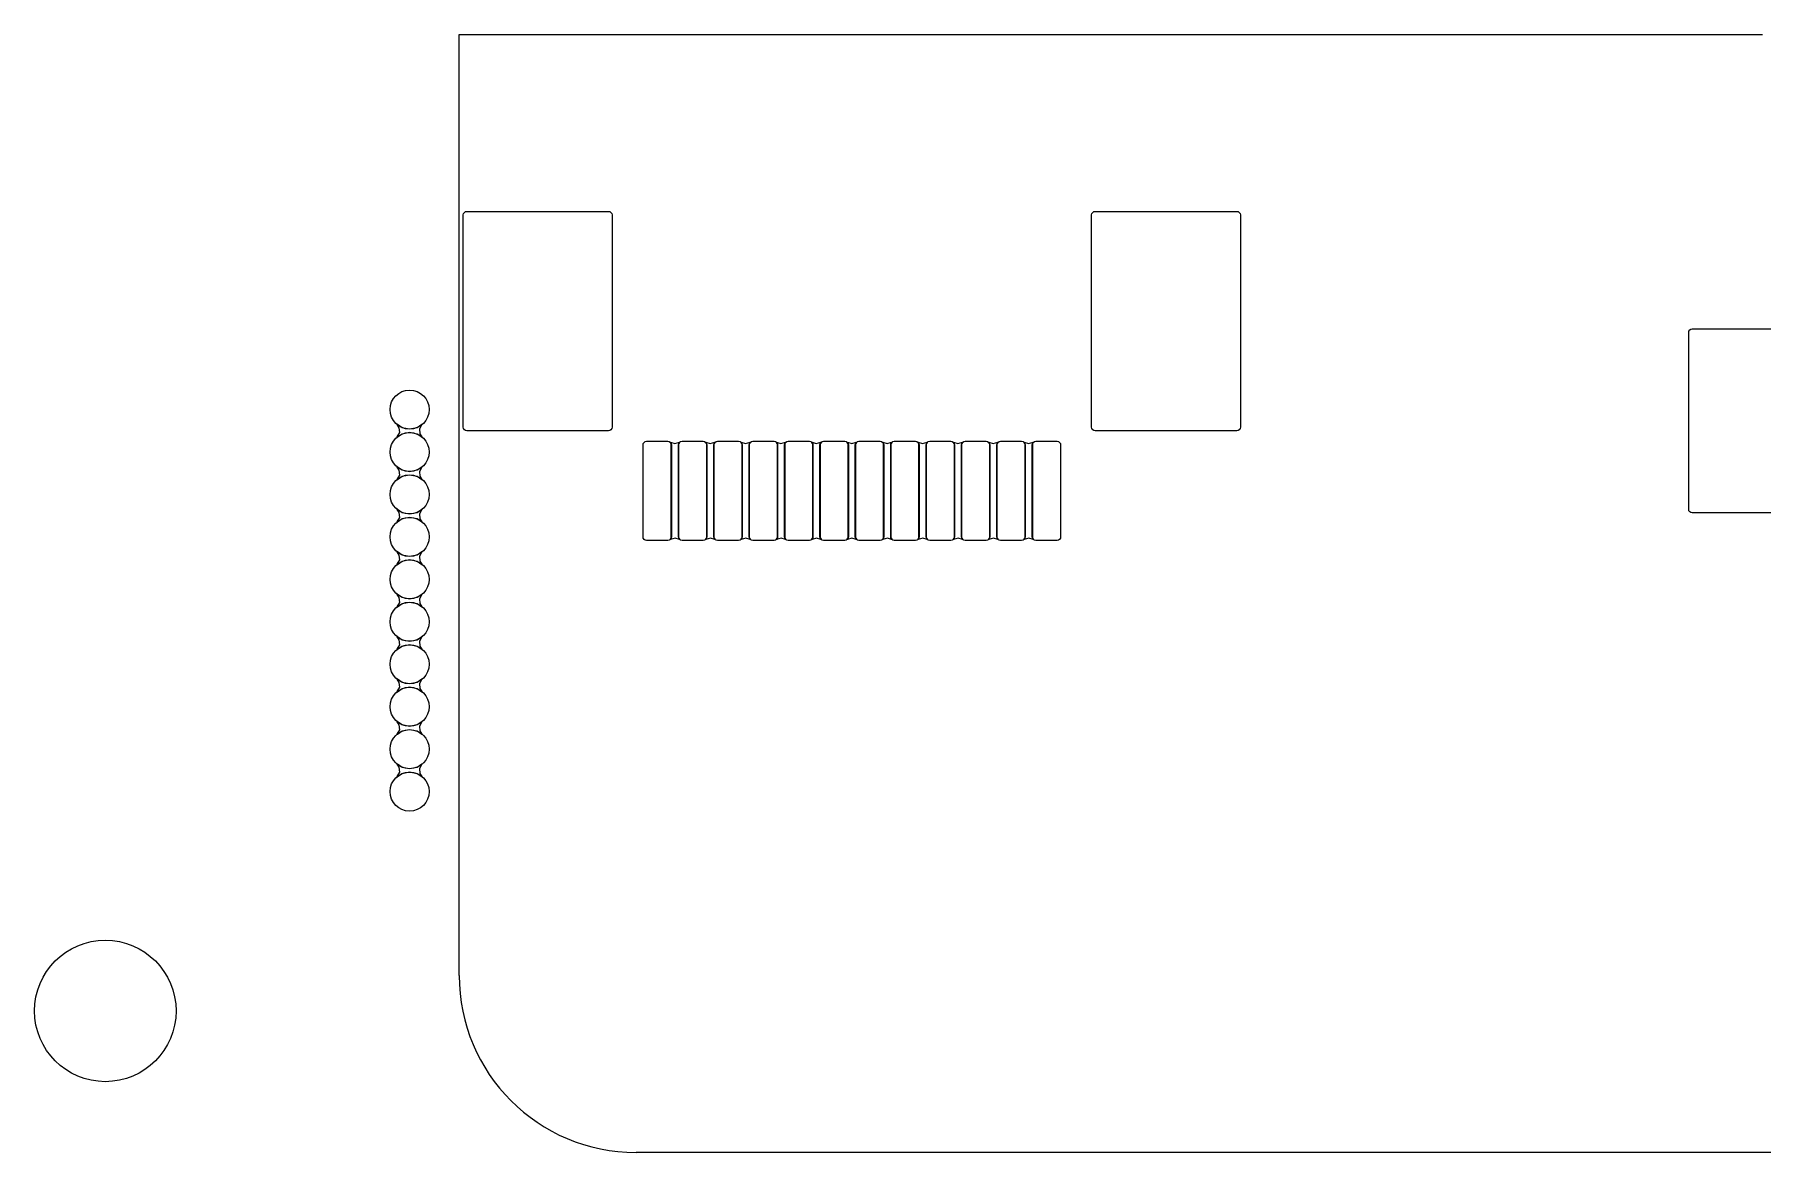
# Model space of a CAD drawing. Extents: x -27 to 356, y -111 to 35.
# Drawn here: x -27.02 to -2.61, y -108.98 to -93.19 of the extents above; entities that cross this region are included whole.
import ezdxf

# ---------------------------------------------------------------- set-up
doc = ezdxf.new("R2010")
doc.units = 0
doc.layers.add('BLACK', color=7, linetype='CONTINUOUS')

msp = doc.modelspace()

# ---------------------------------------------------------------- linework, layer by layer
at = {"layer": 'BLACK', "linetype": 'CONTINUOUS'}
for p, q in [((-21.025, -106.485), (-21.025, -93.1853)), ((-21.025, -93.1853), (-2.60623, -93.1853)), ((-21.025, -106.485), (-21.025, -93.1853)), ((-21.025, -93.1853), (-2.60623, -93.1853)), ((-20.966, -95.7353), (-20.9621, -95.7158)), ((-20.9621, -95.7158), (-20.9511, -95.6992)), ((-20.9511, -95.6992), (-20.9345, -95.6882)), ((-20.9345, -95.6882), (-20.915, -95.6843)), ((-20.915, -95.6843), (-18.915, -95.6843)), ((-18.915, -95.6843), (-18.8955, -95.6882)), ((-18.8955, -95.6882), (-18.8789, -95.6992)), ((-18.8789, -95.6992), (-18.8679, -95.7158)), ((-18.8679, -95.7158), (-18.864, -95.7353)), ((-12.086, -95.7353), (-12.0821, -95.7158)), ((-12.0821, -95.7158), (-12.0711, -95.6992)), ((-12.0711, -95.6992), (-12.0545, -95.6882)), ((-12.0545, -95.6882), (-12.035, -95.6843)), ((-12.035, -95.6843), (-10.035, -95.6843)), ((-10.035, -95.6843), (-10.0155, -95.6882)), ((-10.0155, -95.6882), (-9.99894, -95.6992)), ((-9.99894, -95.6992), (-9.98788, -95.7158)), ((-9.98788, -95.7158), (-9.984, -95.7353)), ((-20.966, -98.7353), (-20.966, -95.7353)), ((-18.864, -95.7353), (-18.864, -98.7353)), ((-12.086, -98.7353), (-12.086, -95.7353)), ((-9.984, -95.7353), (-9.984, -98.7353)), ((-3.6485, -97.3953), (-3.64462, -97.3758)), ((-3.6485, -99.8953), (-3.6485, -97.3953)), ((-3.64462, -97.3758), (-3.63356, -97.3592)), ((-3.63356, -97.3592), (-3.61702, -97.3482)), ((-3.61702, -97.3482), (-3.5975, -97.3443)), ((-3.5975, -97.3443), (-1.0475, -97.3443)), ((-21.9011, -98.694), (-21.8996, -98.6926)), ((-21.9005, -98.6959), (-21.9011, -98.694)), ((-21.9011, -98.8762), (-21.9005, -98.8747)), ((-21.9, -98.8779), (-21.9011, -98.8762)), ((-21.8983, -98.6982), (-21.9005, -98.6959)), ((-21.9005, -98.8747), (-21.8983, -98.8725)), ((-21.898, -98.8777), (-21.9, -98.8779)), ((-21.8996, -98.6926), (-21.898, -98.6929)), ((-21.87, -98.7423), (-21.8983, -98.6982)), ((-21.8983, -98.8725), (-21.865, -98.8114)), ((-21.898, -98.6929), (-21.8298, -98.7384)), ((-21.8298, -98.8322), (-21.898, -98.8777)), ((-21.865, -98.8114), (-21.87, -98.7423)), ((-21.8298, -98.7384), (-21.725, -98.7593)), ((-21.725, -98.8113), (-21.8298, -98.8322)), ((-21.725, -98.7593), (-21.6202, -98.7384)), ((-21.6202, -98.8322), (-21.725, -98.8113)), ((-21.6202, -98.7384), (-21.552, -98.6929)), ((-21.552, -98.8777), (-21.6202, -98.8322)), ((-21.5517, -98.6981), (-21.585, -98.7592)), ((-21.585, -98.7592), (-21.58, -98.8283)), ((-21.58, -98.8283), (-21.5517, -98.8724)), ((-21.552, -98.6929), (-21.55, -98.6927)), ((-21.5504, -98.878), (-21.552, -98.8777)), ((-21.5495, -98.6959), (-21.5517, -98.6981)), ((-21.5517, -98.8724), (-21.5495, -98.8747)), ((-21.5489, -98.8766), (-21.5504, -98.878)), ((-21.55, -98.6927), (-21.5489, -98.6944)), ((-21.5489, -98.6944), (-21.5495, -98.6959)), ((-21.5495, -98.8747), (-21.5489, -98.8766)), ((-20.9621, -98.7548), (-20.966, -98.7353)), ((-20.9511, -98.7714), (-20.9621, -98.7548)), ((-20.9345, -98.7824), (-20.9511, -98.7714)), ((-20.915, -98.7863), (-20.9345, -98.7824)), ((-18.915, -98.7863), (-20.915, -98.7863)), ((-18.8955, -98.7824), (-18.915, -98.7863)), ((-18.8789, -98.7714), (-18.8955, -98.7824)), ((-18.8679, -98.7548), (-18.8789, -98.7714)), ((-18.864, -98.7353), (-18.8679, -98.7548)), ((-12.0821, -98.7548), (-12.086, -98.7353)), ((-12.0711, -98.7714), (-12.0821, -98.7548)), ((-12.0545, -98.7824), (-12.0711, -98.7714)), ((-12.035, -98.7863), (-12.0545, -98.7824)), ((-10.035, -98.7863), (-12.035, -98.7863)), ((-10.0155, -98.7824), (-10.035, -98.7863)), ((-9.99894, -98.7714), (-10.0155, -98.7824)), ((-9.98788, -98.7548), (-9.99894, -98.7714)), ((-9.984, -98.7353), (-9.98788, -98.7548)), ((-18.426, -98.9853), (-18.4221, -98.9658)), ((-18.426, -100.285), (-18.426, -98.9853)), ((-18.4221, -98.9658), (-18.4111, -98.9492)), ((-18.4111, -98.9492), (-18.3945, -98.9382)), ((-18.3945, -98.9382), (-18.375, -98.9343)), ((-18.375, -98.9343), (-18.075, -98.9343)), ((-18.075, -98.9343), (-18.0555, -98.9382)), ((-18.0555, -98.9382), (-18.0389, -98.9492)), ((-18.0399, -98.9495), (-18.0383, -98.9484)), ((-18.0398, -98.9515), (-18.0399, -98.9495)), ((-18.0298, -98.9666), (-18.0398, -98.9515)), ((-18.0389, -98.9492), (-18.0279, -98.9658)), ((-18.0383, -98.9484), (-18.0376, -98.9485)), ((-18.0376, -98.9485), (-17.9772, -98.9674)), ((-18.026, -98.9855), (-18.0298, -98.9666)), ((-18.0279, -98.9658), (-18.024, -98.9853)), ((-18.026, -100.285), (-18.026, -98.9855)), ((-18.024, -98.9853), (-18.024, -100.285)), ((-17.9772, -98.9674), (-17.9123, -98.9483)), ((-17.926, -98.9853), (-17.9221, -98.9658)), ((-17.926, -100.285), (-17.926, -98.9853)), ((-17.9202, -98.9666), (-17.924, -98.9855)), ((-17.924, -98.9855), (-17.924, -100.285)), ((-17.9221, -98.9658), (-17.9111, -98.9492)), ((-17.9101, -98.9514), (-17.9202, -98.9666)), ((-17.9123, -98.9483), (-17.9104, -98.9488)), ((-17.9111, -98.9492), (-17.8945, -98.9382)), ((-17.9104, -98.9488), (-17.9098, -98.9507)), ((-17.9098, -98.9507), (-17.9101, -98.9514)), ((-17.8945, -98.9382), (-17.875, -98.9343)), ((-17.875, -98.9343), (-17.575, -98.9343)), ((-17.575, -98.9343), (-17.5555, -98.9382)), ((-17.5555, -98.9382), (-17.5389, -98.9492)), ((-17.5399, -98.9495), (-17.5383, -98.9484)), ((-17.5398, -98.9515), (-17.5399, -98.9495)), ((-17.5298, -98.9666), (-17.5398, -98.9515)), ((-17.5389, -98.9492), (-17.5279, -98.9658)), ((-17.5383, -98.9484), (-17.5376, -98.9485)), ((-17.5376, -98.9485), (-17.4772, -98.9674)), ((-17.526, -98.9855), (-17.5298, -98.9666)), ((-17.5279, -98.9658), (-17.524, -98.9853)), ((-17.526, -100.285), (-17.526, -98.9855)), ((-17.524, -98.9853), (-17.524, -100.285)), ((-17.4772, -98.9674), (-17.4123, -98.9483)), ((-17.426, -98.9853), (-17.4221, -98.9658)), ((-17.426, -100.285), (-17.426, -98.9853)), ((-17.4202, -98.9666), (-17.424, -98.9855)), ((-17.424, -98.9855), (-17.424, -100.285)), ((-17.4221, -98.9658), (-17.4111, -98.9492)), ((-17.4101, -98.9514), (-17.4202, -98.9666)), ((-17.4123, -98.9483), (-17.4104, -98.9488)), ((-17.4111, -98.9492), (-17.3945, -98.9382)), ((-17.4104, -98.9488), (-17.4098, -98.9507)), ((-17.4098, -98.9507), (-17.4101, -98.9514)), ((-17.3945, -98.9382), (-17.375, -98.9343)), ((-17.375, -98.9343), (-17.075, -98.9343)), ((-17.075, -98.9343), (-17.0555, -98.9382)), ((-17.0555, -98.9382), (-17.0389, -98.9492)), ((-17.0399, -98.9495), (-17.0383, -98.9484)), ((-17.0398, -98.9515), (-17.0399, -98.9495)), ((-17.0298, -98.9666), (-17.0398, -98.9515)), ((-17.0389, -98.9492), (-17.0279, -98.9658)), ((-17.0383, -98.9484), (-17.0376, -98.9485)), ((-17.0376, -98.9485), (-16.9772, -98.9674)), ((-17.026, -98.9855), (-17.0298, -98.9666)), ((-17.0279, -98.9658), (-17.024, -98.9853)), ((-17.026, -100.285), (-17.026, -98.9855)), ((-17.024, -98.9853), (-17.024, -100.285)), ((-16.9772, -98.9674), (-16.9123, -98.9483)), ((-16.926, -98.9853), (-16.9221, -98.9658)), ((-16.926, -100.285), (-16.926, -98.9853)), ((-16.9202, -98.9666), (-16.924, -98.9855)), ((-16.924, -98.9855), (-16.924, -100.285)), ((-16.9221, -98.9658), (-16.9111, -98.9492)), ((-16.9101, -98.9514), (-16.9202, -98.9666)), ((-16.9123, -98.9483), (-16.9104, -98.9488)), ((-16.9111, -98.9492), (-16.8945, -98.9382)), ((-16.9104, -98.9488), (-16.9098, -98.9507)), ((-16.9098, -98.9507), (-16.9101, -98.9514)), ((-16.8945, -98.9382), (-16.875, -98.9343)), ((-16.875, -98.9343), (-16.575, -98.9343)), ((-16.575, -98.9343), (-16.5555, -98.9382)), ((-16.5555, -98.9382), (-16.5389, -98.9492)), ((-16.5399, -98.9495), (-16.5383, -98.9484)), ((-16.5398, -98.9515), (-16.5399, -98.9495)), ((-16.5298, -98.9666), (-16.5398, -98.9515)), ((-16.5389, -98.9492), (-16.5279, -98.9658)), ((-16.5383, -98.9484), (-16.5376, -98.9485)), ((-16.5376, -98.9485), (-16.4772, -98.9674)), ((-16.526, -98.9855), (-16.5298, -98.9666)), ((-16.5279, -98.9658), (-16.524, -98.9853)), ((-16.526, -100.285), (-16.526, -98.9855)), ((-16.524, -98.9853), (-16.524, -100.285)), ((-16.4772, -98.9674), (-16.4123, -98.9483)), ((-16.426, -98.9853), (-16.4221, -98.9658)), ((-16.426, -100.285), (-16.426, -98.9853)), ((-16.4202, -98.9666), (-16.424, -98.9855)), ((-16.424, -98.9855), (-16.424, -100.285)), ((-16.4221, -98.9658), (-16.4111, -98.9492)), ((-16.4101, -98.9514), (-16.4202, -98.9666)), ((-16.4123, -98.9483), (-16.4104, -98.9488)), ((-16.4111, -98.9492), (-16.3945, -98.9382)), ((-16.4104, -98.9488), (-16.4098, -98.9507)), ((-16.4098, -98.9507), (-16.4101, -98.9514)), ((-16.3945, -98.9382), (-16.375, -98.9343)), ((-16.375, -98.9343), (-16.075, -98.9343)), ((-16.075, -98.9343), (-16.0555, -98.9382)), ((-16.0555, -98.9382), (-16.0389, -98.9492)), ((-16.0399, -98.9495), (-16.0383, -98.9484)), ((-16.0398, -98.9515), (-16.0399, -98.9495)), ((-16.0298, -98.9666), (-16.0398, -98.9515)), ((-16.0389, -98.9492), (-16.0279, -98.9658)), ((-16.0383, -98.9484), (-16.0376, -98.9485)), ((-16.0376, -98.9485), (-15.9772, -98.9674)), ((-16.026, -98.9855), (-16.0298, -98.9666)), ((-16.0279, -98.9658), (-16.024, -98.9853)), ((-16.026, -100.285), (-16.026, -98.9855)), ((-16.024, -98.9853), (-16.024, -100.285)), ((-15.9772, -98.9674), (-15.9123, -98.9483)), ((-15.926, -98.9853), (-15.9221, -98.9658)), ((-15.926, -100.285), (-15.926, -98.9853)), ((-15.9202, -98.9666), (-15.924, -98.9855)), ((-15.924, -98.9855), (-15.924, -100.285)), ((-15.9221, -98.9658), (-15.9111, -98.9492)), ((-15.9101, -98.9514), (-15.9202, -98.9666)), ((-15.9123, -98.9483), (-15.9104, -98.9488)), ((-15.9111, -98.9492), (-15.8945, -98.9382)), ((-15.9104, -98.9488), (-15.9098, -98.9507)), ((-15.9098, -98.9507), (-15.9101, -98.9514)), ((-15.8945, -98.9382), (-15.875, -98.9343)), ((-15.875, -98.9343), (-15.575, -98.9343)), ((-15.575, -98.9343), (-15.5555, -98.9382)), ((-15.5555, -98.9382), (-15.5389, -98.9492)), ((-15.5399, -98.9495), (-15.5383, -98.9484)), ((-15.5398, -98.9515), (-15.5399, -98.9495)), ((-15.5298, -98.9666), (-15.5398, -98.9515)), ((-15.5389, -98.9492), (-15.5279, -98.9658)), ((-15.5383, -98.9484), (-15.5376, -98.9485)), ((-15.5376, -98.9485), (-15.4772, -98.9674)), ((-15.526, -98.9855), (-15.5298, -98.9666)), ((-15.5279, -98.9658), (-15.524, -98.9853)), ((-15.526, -100.285), (-15.526, -98.9855)), ((-15.524, -98.9853), (-15.524, -100.285)), ((-15.4772, -98.9674), (-15.4123, -98.9483)), ((-15.426, -98.9853), (-15.4221, -98.9658)), ((-15.426, -100.285), (-15.426, -98.9853)), ((-15.4202, -98.9666), (-15.424, -98.9855)), ((-15.424, -98.9855), (-15.424, -100.285)), ((-15.4221, -98.9658), (-15.4111, -98.9492)), ((-15.4101, -98.9514), (-15.4202, -98.9666)), ((-15.4123, -98.9483), (-15.4104, -98.9488)), ((-15.4111, -98.9492), (-15.3945, -98.9382)), ((-15.4104, -98.9488), (-15.4098, -98.9507)), ((-15.4098, -98.9507), (-15.4101, -98.9514)), ((-15.3945, -98.9382), (-15.375, -98.9343)), ((-15.375, -98.9343), (-15.075, -98.9343)), ((-15.075, -98.9343), (-15.0555, -98.9382)), ((-15.0555, -98.9382), (-15.0389, -98.9492)), ((-15.0399, -98.9495), (-15.0383, -98.9484)), ((-15.0398, -98.9515), (-15.0399, -98.9495)), ((-15.0298, -98.9666), (-15.0398, -98.9515)), ((-15.0389, -98.9492), (-15.0279, -98.9658)), ((-15.0383, -98.9484), (-15.0376, -98.9485)), ((-15.0376, -98.9485), (-14.9772, -98.9674)), ((-15.026, -98.9855), (-15.0298, -98.9666)), ((-15.0279, -98.9658), (-15.024, -98.9853)), ((-15.026, -100.285), (-15.026, -98.9855)), ((-15.024, -98.9853), (-15.024, -100.285)), ((-14.9772, -98.9674), (-14.9123, -98.9483)), ((-14.926, -98.9853), (-14.9221, -98.9658)), ((-14.926, -100.285), (-14.926, -98.9853)), ((-14.9202, -98.9666), (-14.924, -98.9855)), ((-14.924, -98.9855), (-14.924, -100.285)), ((-14.9221, -98.9658), (-14.9111, -98.9492)), ((-14.9101, -98.9514), (-14.9202, -98.9666)), ((-14.9123, -98.9483), (-14.9104, -98.9488)), ((-14.9111, -98.9492), (-14.8945, -98.9382)), ((-14.9104, -98.9488), (-14.9098, -98.9507)), ((-14.9098, -98.9507), (-14.9101, -98.9514)), ((-14.8945, -98.9382), (-14.875, -98.9343)), ((-14.875, -98.9343), (-14.575, -98.9343)), ((-14.575, -98.9343), (-14.5555, -98.9382)), ((-14.5555, -98.9382), (-14.5389, -98.9492)), ((-14.5399, -98.9495), (-14.5383, -98.9484)), ((-14.5398, -98.9515), (-14.5399, -98.9495)), ((-14.5298, -98.9666), (-14.5398, -98.9515)), ((-14.5389, -98.9492), (-14.5279, -98.9658)), ((-14.5383, -98.9484), (-14.5376, -98.9485)), ((-14.5376, -98.9485), (-14.4772, -98.9674)), ((-14.526, -98.9855), (-14.5298, -98.9666)), ((-14.5279, -98.9658), (-14.524, -98.9853)), ((-14.526, -100.285), (-14.526, -98.9855)), ((-14.524, -98.9853), (-14.524, -100.285)), ((-14.4772, -98.9674), (-14.4123, -98.9483)), ((-14.426, -98.9853), (-14.4221, -98.9658)), ((-14.426, -100.285), (-14.426, -98.9853)), ((-14.4202, -98.9666), (-14.424, -98.9855)), ((-14.424, -98.9855), (-14.424, -100.285)), ((-14.4221, -98.9658), (-14.4111, -98.9492)), ((-14.4101, -98.9514), (-14.4202, -98.9666)), ((-14.4123, -98.9483), (-14.4104, -98.9488)), ((-14.4111, -98.9492), (-14.3945, -98.9382)), ((-14.4104, -98.9488), (-14.4098, -98.9507)), ((-14.4098, -98.9507), (-14.4101, -98.9514)), ((-14.3945, -98.9382), (-14.375, -98.9343)), ((-14.375, -98.9343), (-14.075, -98.9343)), ((-14.075, -98.9343), (-14.0555, -98.9382)), ((-14.0555, -98.9382), (-14.0389, -98.9492)), ((-14.0399, -98.9495), (-14.0383, -98.9484)), ((-14.0398, -98.9515), (-14.0399, -98.9495)), ((-14.0298, -98.9666), (-14.0398, -98.9515)), ((-14.0389, -98.9492), (-14.0279, -98.9658)), ((-14.0383, -98.9484), (-14.0376, -98.9485)), ((-14.0376, -98.9485), (-13.9772, -98.9674)), ((-14.026, -98.9855), (-14.0298, -98.9666)), ((-14.0279, -98.9658), (-14.024, -98.9853)), ((-14.026, -100.285), (-14.026, -98.9855)), ((-14.024, -98.9853), (-14.024, -100.285)), ((-13.9772, -98.9674), (-13.9123, -98.9483)), ((-13.926, -98.9853), (-13.9221, -98.9658)), ((-13.926, -100.285), (-13.926, -98.9853)), ((-13.9202, -98.9666), (-13.924, -98.9855)), ((-13.924, -98.9855), (-13.924, -100.285)), ((-13.9221, -98.9658), (-13.9111, -98.9492)), ((-13.9101, -98.9514), (-13.9202, -98.9666)), ((-13.9123, -98.9483), (-13.9104, -98.9488)), ((-13.9111, -98.9492), (-13.8945, -98.9382)), ((-13.9104, -98.9488), (-13.9098, -98.9507)), ((-13.9098, -98.9507), (-13.9101, -98.9514)), ((-13.8945, -98.9382), (-13.875, -98.9343)), ((-13.875, -98.9343), (-13.575, -98.9343)), ((-13.575, -98.9343), (-13.5555, -98.9382)), ((-13.5555, -98.9382), (-13.5389, -98.9492)), ((-13.5399, -98.9495), (-13.5383, -98.9484)), ((-13.5398, -98.9515), (-13.5399, -98.9495)), ((-13.5298, -98.9666), (-13.5398, -98.9515)), ((-13.5389, -98.9492), (-13.5279, -98.9658)), ((-13.5383, -98.9484), (-13.5376, -98.9485)), ((-13.5376, -98.9485), (-13.4772, -98.9674)), ((-13.526, -98.9855), (-13.5298, -98.9666)), ((-13.5279, -98.9658), (-13.524, -98.9853)), ((-13.526, -100.285), (-13.526, -98.9855)), ((-13.524, -98.9853), (-13.524, -100.285)), ((-13.4772, -98.9674), (-13.4123, -98.9483)), ((-13.426, -98.9853), (-13.4221, -98.9658)), ((-13.426, -100.285), (-13.426, -98.9853)), ((-13.4202, -98.9666), (-13.424, -98.9855)), ((-13.424, -98.9855), (-13.424, -100.285)), ((-13.4221, -98.9658), (-13.4111, -98.9492)), ((-13.4101, -98.9514), (-13.4202, -98.9666)), ((-13.4123, -98.9483), (-13.4104, -98.9488)), ((-13.4111, -98.9492), (-13.3945, -98.9382)), ((-13.4104, -98.9488), (-13.4098, -98.9507)), ((-13.4098, -98.9507), (-13.4101, -98.9514)), ((-13.3945, -98.9382), (-13.375, -98.9343)), ((-13.375, -98.9343), (-13.075, -98.9343)), ((-13.075, -98.9343), (-13.0555, -98.9382)), ((-13.0555, -98.9382), (-13.0389, -98.9492)), ((-13.0399, -98.9495), (-13.0383, -98.9484)), ((-13.0398, -98.9515), (-13.0399, -98.9495)), ((-13.0298, -98.9666), (-13.0398, -98.9515)), ((-13.0389, -98.9492), (-13.0279, -98.9658)), ((-13.0383, -98.9484), (-13.0376, -98.9485)), ((-13.0376, -98.9485), (-12.9772, -98.9674)), ((-13.026, -98.9855), (-13.0298, -98.9666)), ((-13.0279, -98.9658), (-13.024, -98.9853)), ((-13.026, -100.285), (-13.026, -98.9855)), ((-13.024, -98.9853), (-13.024, -100.285)), ((-12.9772, -98.9674), (-12.9123, -98.9483)), ((-12.926, -98.9853), (-12.9221, -98.9658)), ((-12.926, -100.285), (-12.926, -98.9853)), ((-12.9202, -98.9666), (-12.924, -98.9855)), ((-12.924, -98.9855), (-12.924, -100.285)), ((-12.9221, -98.9658), (-12.9111, -98.9492)), ((-12.9101, -98.9514), (-12.9202, -98.9666)), ((-12.9123, -98.9483), (-12.9104, -98.9488)), ((-12.9111, -98.9492), (-12.8945, -98.9382)), ((-12.9104, -98.9488), (-12.9098, -98.9507)), ((-12.9098, -98.9507), (-12.9101, -98.9514)), ((-12.8945, -98.9382), (-12.875, -98.9343)), ((-12.875, -98.9343), (-12.575, -98.9343)), ((-12.575, -98.9343), (-12.5555, -98.9382)), ((-12.5555, -98.9382), (-12.5389, -98.9492)), ((-12.5389, -98.9492), (-12.5279, -98.9658)), ((-12.5279, -98.9658), (-12.524, -98.9853)), ((-12.524, -98.9853), (-12.524, -100.285)), ((-21.9011, -99.294), (-21.8996, -99.2926)), ((-21.9005, -99.2959), (-21.9011, -99.294)), ((-21.8983, -99.2982), (-21.9005, -99.2959)), ((-21.8996, -99.2926), (-21.898, -99.2929)), ((-21.87, -99.3423), (-21.8983, -99.2982)), ((-21.898, -99.2929), (-21.8298, -99.3384)), ((-21.865, -99.4114), (-21.87, -99.3423)), ((-21.8298, -99.3384), (-21.725, -99.3593)), ((-21.725, -99.3593), (-21.6202, -99.3384)), ((-21.6202, -99.3384), (-21.552, -99.2929)), ((-21.5517, -99.2981), (-21.585, -99.3592)), ((-21.585, -99.3592), (-21.58, -99.4283)), ((-21.552, -99.2929), (-21.55, -99.2927)), ((-21.5495, -99.2959), (-21.5517, -99.2981)), ((-21.55, -99.2927), (-21.5489, -99.2944)), ((-21.5489, -99.2944), (-21.5495, -99.2959)), ((-21.9011, -99.4762), (-21.9005, -99.4747)), ((-21.9, -99.4779), (-21.9011, -99.4762)), ((-21.9005, -99.4747), (-21.8983, -99.4725)), ((-21.898, -99.4777), (-21.9, -99.4779)), ((-21.8983, -99.4725), (-21.865, -99.4114)), ((-21.8298, -99.4322), (-21.898, -99.4777)), ((-21.725, -99.4113), (-21.8298, -99.4322)), ((-21.6202, -99.4322), (-21.725, -99.4113)), ((-21.552, -99.4777), (-21.6202, -99.4322)), ((-21.58, -99.4283), (-21.5517, -99.4724)), ((-21.5504, -99.478), (-21.552, -99.4777)), ((-21.5517, -99.4724), (-21.5495, -99.4747)), ((-21.5489, -99.4766), (-21.5504, -99.478)), ((-21.5495, -99.4747), (-21.5489, -99.4766)), ((-21.9011, -99.894), (-21.8996, -99.8926)), ((-21.9005, -99.8959), (-21.9011, -99.894)), ((-21.9011, -100.076), (-21.9005, -100.075)), ((-21.9, -100.078), (-21.9011, -100.076)), ((-21.8983, -99.8982), (-21.9005, -99.8959)), ((-21.9005, -100.075), (-21.8983, -100.072)), ((-21.898, -100.078), (-21.9, -100.078)), ((-21.8996, -99.8926), (-21.898, -99.8929)), ((-21.87, -99.9423), (-21.8983, -99.8982)), ((-21.8983, -100.072), (-21.865, -100.011)), ((-21.898, -99.8929), (-21.8298, -99.9384)), ((-21.8298, -100.032), (-21.898, -100.078)), ((-21.865, -100.011), (-21.87, -99.9423)), ((-21.8298, -99.9384), (-21.725, -99.9593)), ((-21.725, -100.011), (-21.8298, -100.032)), ((-21.725, -99.9593), (-21.6202, -99.9384)), ((-21.6202, -100.032), (-21.725, -100.011)), ((-21.6202, -99.9384), (-21.552, -99.8929)), ((-21.552, -100.078), (-21.6202, -100.032)), ((-21.5517, -99.8981), (-21.585, -99.9592)), ((-21.585, -99.9592), (-21.58, -100.028)), ((-21.58, -100.028), (-21.5517, -100.072)), ((-21.552, -99.8929), (-21.55, -99.8927)), ((-21.5504, -100.078), (-21.552, -100.078)), ((-21.5495, -99.8959), (-21.5517, -99.8981)), ((-21.5517, -100.072), (-21.5495, -100.075)), ((-21.5489, -100.077), (-21.5504, -100.078)), ((-21.55, -99.8927), (-21.5489, -99.8944)), ((-21.5489, -99.8944), (-21.5495, -99.8959)), ((-21.5495, -100.075), (-21.5489, -100.077)), ((-3.64462, -99.9148), (-3.6485, -99.8953)), ((-3.63356, -99.9314), (-3.64462, -99.9148)), ((-3.61702, -99.9424), (-3.63356, -99.9314)), ((-3.5975, -99.9463), (-3.61702, -99.9424)), ((-1.0475, -99.9463), (-3.5975, -99.9463)), ((-18.4221, -100.305), (-18.426, -100.285)), ((-18.4111, -100.321), (-18.4221, -100.305)), ((-18.3945, -100.332), (-18.4111, -100.321)), ((-18.375, -100.336), (-18.3945, -100.332)), ((-18.075, -100.336), (-18.375, -100.336)), ((-18.0555, -100.332), (-18.075, -100.336)), ((-18.0389, -100.321), (-18.0555, -100.332)), ((-18.0402, -100.32), (-18.0399, -100.319)), ((-18.0396, -100.322), (-18.0402, -100.32)), ((-18.0399, -100.319), (-18.0298, -100.304)), ((-18.0377, -100.322), (-18.0396, -100.322)), ((-18.0279, -100.305), (-18.0389, -100.321)), ((-17.9728, -100.303), (-18.0377, -100.322)), ((-18.0298, -100.304), (-18.026, -100.285)), ((-18.024, -100.285), (-18.0279, -100.305)), ((-17.9124, -100.322), (-17.9728, -100.303)), ((-17.9221, -100.305), (-17.926, -100.285)), ((-17.924, -100.285), (-17.9202, -100.304)), ((-17.9111, -100.321), (-17.9221, -100.305)), ((-17.9202, -100.304), (-17.9102, -100.319)), ((-17.9117, -100.322), (-17.9124, -100.322)), ((-17.9101, -100.321), (-17.9117, -100.322)), ((-17.8945, -100.332), (-17.9111, -100.321)), ((-17.9102, -100.319), (-17.9101, -100.321)), ((-17.875, -100.336), (-17.8945, -100.332)), ((-17.575, -100.336), (-17.875, -100.336)), ((-17.5555, -100.332), (-17.575, -100.336)), ((-17.5389, -100.321), (-17.5555, -100.332)), ((-17.5402, -100.32), (-17.5399, -100.319)), ((-17.5396, -100.322), (-17.5402, -100.32)), ((-17.5399, -100.319), (-17.5298, -100.304)), ((-17.5377, -100.322), (-17.5396, -100.322)), ((-17.5279, -100.305), (-17.5389, -100.321)), ((-17.4728, -100.303), (-17.5377, -100.322)), ((-17.5298, -100.304), (-17.526, -100.285)), ((-17.524, -100.285), (-17.5279, -100.305)), ((-17.4124, -100.322), (-17.4728, -100.303)), ((-17.4221, -100.305), (-17.426, -100.285)), ((-17.424, -100.285), (-17.4202, -100.304)), ((-17.4111, -100.321), (-17.4221, -100.305)), ((-17.4202, -100.304), (-17.4102, -100.319)), ((-17.4117, -100.322), (-17.4124, -100.322)), ((-17.4101, -100.321), (-17.4117, -100.322)), ((-17.3945, -100.332), (-17.4111, -100.321)), ((-17.4102, -100.319), (-17.4101, -100.321)), ((-17.375, -100.336), (-17.3945, -100.332)), ((-17.075, -100.336), (-17.375, -100.336)), ((-17.0555, -100.332), (-17.075, -100.336)), ((-17.0389, -100.321), (-17.0555, -100.332)), ((-17.0402, -100.32), (-17.0399, -100.319)), ((-17.0396, -100.322), (-17.0402, -100.32)), ((-17.0399, -100.319), (-17.0298, -100.304)), ((-17.0377, -100.322), (-17.0396, -100.322)), ((-17.0279, -100.305), (-17.0389, -100.321)), ((-16.9728, -100.303), (-17.0377, -100.322)), ((-17.0298, -100.304), (-17.026, -100.285)), ((-17.024, -100.285), (-17.0279, -100.305)), ((-16.9124, -100.322), (-16.9728, -100.303)), ((-16.9221, -100.305), (-16.926, -100.285)), ((-16.924, -100.285), (-16.9202, -100.304)), ((-16.9111, -100.321), (-16.9221, -100.305)), ((-16.9202, -100.304), (-16.9102, -100.319)), ((-16.9117, -100.322), (-16.9124, -100.322)), ((-16.9101, -100.321), (-16.9117, -100.322)), ((-16.8945, -100.332), (-16.9111, -100.321)), ((-16.9102, -100.319), (-16.9101, -100.321)), ((-16.875, -100.336), (-16.8945, -100.332)), ((-16.575, -100.336), (-16.875, -100.336)), ((-16.5555, -100.332), (-16.575, -100.336)), ((-16.5389, -100.321), (-16.5555, -100.332)), ((-16.5402, -100.32), (-16.5399, -100.319)), ((-16.5396, -100.322), (-16.5402, -100.32)), ((-16.5399, -100.319), (-16.5298, -100.304)), ((-16.5377, -100.322), (-16.5396, -100.322)), ((-16.5279, -100.305), (-16.5389, -100.321)), ((-16.4728, -100.303), (-16.5377, -100.322)), ((-16.5298, -100.304), (-16.526, -100.285)), ((-16.524, -100.285), (-16.5279, -100.305)), ((-16.4124, -100.322), (-16.4728, -100.303)), ((-16.4221, -100.305), (-16.426, -100.285)), ((-16.424, -100.285), (-16.4202, -100.304)), ((-16.4111, -100.321), (-16.4221, -100.305)), ((-16.4202, -100.304), (-16.4102, -100.319)), ((-16.4117, -100.322), (-16.4124, -100.322)), ((-16.4101, -100.321), (-16.4117, -100.322)), ((-16.3945, -100.332), (-16.4111, -100.321)), ((-16.4102, -100.319), (-16.4101, -100.321)), ((-16.375, -100.336), (-16.3945, -100.332)), ((-16.075, -100.336), (-16.375, -100.336)), ((-16.0555, -100.332), (-16.075, -100.336)), ((-16.0389, -100.321), (-16.0555, -100.332)), ((-16.0402, -100.32), (-16.0399, -100.319)), ((-16.0396, -100.322), (-16.0402, -100.32)), ((-16.0399, -100.319), (-16.0298, -100.304)), ((-16.0377, -100.322), (-16.0396, -100.322)), ((-16.0279, -100.305), (-16.0389, -100.321)), ((-15.9728, -100.303), (-16.0377, -100.322)), ((-16.0298, -100.304), (-16.026, -100.285)), ((-16.024, -100.285), (-16.0279, -100.305)), ((-15.9124, -100.322), (-15.9728, -100.303)), ((-15.9221, -100.305), (-15.926, -100.285)), ((-15.924, -100.285), (-15.9202, -100.304)), ((-15.9111, -100.321), (-15.9221, -100.305)), ((-15.9202, -100.304), (-15.9102, -100.319)), ((-15.9117, -100.322), (-15.9124, -100.322)), ((-15.9101, -100.321), (-15.9117, -100.322)), ((-15.8945, -100.332), (-15.9111, -100.321)), ((-15.9102, -100.319), (-15.9101, -100.321)), ((-15.875, -100.336), (-15.8945, -100.332)), ((-15.575, -100.336), (-15.875, -100.336)), ((-15.5555, -100.332), (-15.575, -100.336)), ((-15.5389, -100.321), (-15.5555, -100.332)), ((-15.5402, -100.32), (-15.5399, -100.319)), ((-15.5396, -100.322), (-15.5402, -100.32)), ((-15.5399, -100.319), (-15.5298, -100.304)), ((-15.5377, -100.322), (-15.5396, -100.322)), ((-15.5279, -100.305), (-15.5389, -100.321)), ((-15.4728, -100.303), (-15.5377, -100.322)), ((-15.5298, -100.304), (-15.526, -100.285)), ((-15.524, -100.285), (-15.5279, -100.305)), ((-15.4124, -100.322), (-15.4728, -100.303)), ((-15.4221, -100.305), (-15.426, -100.285)), ((-15.424, -100.285), (-15.4202, -100.304)), ((-15.4111, -100.321), (-15.4221, -100.305)), ((-15.4202, -100.304), (-15.4102, -100.319)), ((-15.4117, -100.322), (-15.4124, -100.322)), ((-15.4101, -100.321), (-15.4117, -100.322)), ((-15.3945, -100.332), (-15.4111, -100.321)), ((-15.4102, -100.319), (-15.4101, -100.321)), ((-15.375, -100.336), (-15.3945, -100.332)), ((-15.075, -100.336), (-15.375, -100.336)), ((-15.0555, -100.332), (-15.075, -100.336)), ((-15.0389, -100.321), (-15.0555, -100.332)), ((-15.0402, -100.32), (-15.0399, -100.319)), ((-15.0396, -100.322), (-15.0402, -100.32)), ((-15.0399, -100.319), (-15.0298, -100.304)), ((-15.0377, -100.322), (-15.0396, -100.322)), ((-15.0279, -100.305), (-15.0389, -100.321)), ((-14.9728, -100.303), (-15.0377, -100.322)), ((-15.0298, -100.304), (-15.026, -100.285)), ((-15.024, -100.285), (-15.0279, -100.305)), ((-14.9124, -100.322), (-14.9728, -100.303)), ((-14.9221, -100.305), (-14.926, -100.285)), ((-14.924, -100.285), (-14.9202, -100.304)), ((-14.9111, -100.321), (-14.9221, -100.305)), ((-14.9202, -100.304), (-14.9102, -100.319)), ((-14.9117, -100.322), (-14.9124, -100.322)), ((-14.9101, -100.321), (-14.9117, -100.322)), ((-14.8945, -100.332), (-14.9111, -100.321)), ((-14.9102, -100.319), (-14.9101, -100.321)), ((-14.875, -100.336), (-14.8945, -100.332)), ((-14.575, -100.336), (-14.875, -100.336)), ((-14.5555, -100.332), (-14.575, -100.336)), ((-14.5389, -100.321), (-14.5555, -100.332)), ((-14.5402, -100.32), (-14.5399, -100.319)), ((-14.5396, -100.322), (-14.5402, -100.32)), ((-14.5399, -100.319), (-14.5298, -100.304)), ((-14.5377, -100.322), (-14.5396, -100.322)), ((-14.5279, -100.305), (-14.5389, -100.321)), ((-14.4728, -100.303), (-14.5377, -100.322)), ((-14.5298, -100.304), (-14.526, -100.285)), ((-14.524, -100.285), (-14.5279, -100.305)), ((-14.4124, -100.322), (-14.4728, -100.303)), ((-14.4221, -100.305), (-14.426, -100.285)), ((-14.424, -100.285), (-14.4202, -100.304)), ((-14.4111, -100.321), (-14.4221, -100.305)), ((-14.4202, -100.304), (-14.4102, -100.319)), ((-14.4117, -100.322), (-14.4124, -100.322)), ((-14.4101, -100.321), (-14.4117, -100.322)), ((-14.3945, -100.332), (-14.4111, -100.321)), ((-14.4102, -100.319), (-14.4101, -100.321)), ((-14.375, -100.336), (-14.3945, -100.332)), ((-14.075, -100.336), (-14.375, -100.336)), ((-14.0555, -100.332), (-14.075, -100.336)), ((-14.0389, -100.321), (-14.0555, -100.332)), ((-14.0402, -100.32), (-14.0399, -100.319)), ((-14.0396, -100.322), (-14.0402, -100.32)), ((-14.0399, -100.319), (-14.0298, -100.304)), ((-14.0377, -100.322), (-14.0396, -100.322)), ((-14.0279, -100.305), (-14.0389, -100.321)), ((-13.9728, -100.303), (-14.0377, -100.322)), ((-14.0298, -100.304), (-14.026, -100.285)), ((-14.024, -100.285), (-14.0279, -100.305)), ((-13.9124, -100.322), (-13.9728, -100.303)), ((-13.9221, -100.305), (-13.926, -100.285)), ((-13.924, -100.285), (-13.9202, -100.304)), ((-13.9111, -100.321), (-13.9221, -100.305)), ((-13.9202, -100.304), (-13.9102, -100.319)), ((-13.9117, -100.322), (-13.9124, -100.322)), ((-13.9101, -100.321), (-13.9117, -100.322)), ((-13.8945, -100.332), (-13.9111, -100.321)), ((-13.9102, -100.319), (-13.9101, -100.321)), ((-13.875, -100.336), (-13.8945, -100.332)), ((-13.575, -100.336), (-13.875, -100.336)), ((-13.5555, -100.332), (-13.575, -100.336)), ((-13.5389, -100.321), (-13.5555, -100.332)), ((-13.5402, -100.32), (-13.5399, -100.319)), ((-13.5396, -100.322), (-13.5402, -100.32)), ((-13.5399, -100.319), (-13.5298, -100.304)), ((-13.5377, -100.322), (-13.5396, -100.322)), ((-13.5279, -100.305), (-13.5389, -100.321)), ((-13.4728, -100.303), (-13.5377, -100.322)), ((-13.5298, -100.304), (-13.526, -100.285)), ((-13.524, -100.285), (-13.5279, -100.305)), ((-13.4124, -100.322), (-13.4728, -100.303)), ((-13.4221, -100.305), (-13.426, -100.285)), ((-13.424, -100.285), (-13.4202, -100.304)), ((-13.4111, -100.321), (-13.4221, -100.305)), ((-13.4202, -100.304), (-13.4102, -100.319)), ((-13.4117, -100.322), (-13.4124, -100.322)), ((-13.4101, -100.321), (-13.4117, -100.322)), ((-13.3945, -100.332), (-13.4111, -100.321)), ((-13.4102, -100.319), (-13.4101, -100.321)), ((-13.375, -100.336), (-13.3945, -100.332)), ((-13.075, -100.336), (-13.375, -100.336)), ((-13.0555, -100.332), (-13.075, -100.336)), ((-13.0389, -100.321), (-13.0555, -100.332)), ((-13.0402, -100.32), (-13.0399, -100.319)), ((-13.0396, -100.322), (-13.0402, -100.32)), ((-13.0399, -100.319), (-13.0298, -100.304)), ((-13.0377, -100.322), (-13.0396, -100.322)), ((-13.0279, -100.305), (-13.0389, -100.321)), ((-12.9728, -100.303), (-13.0377, -100.322)), ((-13.0298, -100.304), (-13.026, -100.285)), ((-13.024, -100.285), (-13.0279, -100.305)), ((-12.9124, -100.322), (-12.9728, -100.303)), ((-12.9221, -100.305), (-12.926, -100.285)), ((-12.924, -100.285), (-12.9202, -100.304)), ((-12.9111, -100.321), (-12.9221, -100.305)), ((-12.9202, -100.304), (-12.9102, -100.319)), ((-12.9117, -100.322), (-12.9124, -100.322)), ((-12.9101, -100.321), (-12.9117, -100.322)), ((-12.8945, -100.332), (-12.9111, -100.321)), ((-12.9102, -100.319), (-12.9101, -100.321)), ((-12.875, -100.336), (-12.8945, -100.332)), ((-12.575, -100.336), (-12.875, -100.336)), ((-12.5555, -100.332), (-12.575, -100.336)), ((-12.5389, -100.321), (-12.5555, -100.332)), ((-12.5279, -100.305), (-12.5389, -100.321)), ((-12.524, -100.285), (-12.5279, -100.305)), ((-21.9011, -100.494), (-21.8996, -100.493)), ((-21.9005, -100.496), (-21.9011, -100.494)), ((-21.8983, -100.498), (-21.9005, -100.496)), ((-21.8996, -100.493), (-21.898, -100.493)), ((-21.87, -100.542), (-21.8983, -100.498)), ((-21.898, -100.493), (-21.8298, -100.538)), ((-21.865, -100.611), (-21.87, -100.542)), ((-21.8298, -100.538), (-21.725, -100.559)), ((-21.725, -100.559), (-21.6202, -100.538)), ((-21.6202, -100.538), (-21.552, -100.493)), ((-21.5517, -100.498), (-21.585, -100.559)), ((-21.585, -100.559), (-21.58, -100.628)), ((-21.552, -100.493), (-21.55, -100.493)), ((-21.5495, -100.496), (-21.5517, -100.498)), ((-21.55, -100.493), (-21.5489, -100.494)), ((-21.5489, -100.494), (-21.5495, -100.496)), ((-21.9011, -100.676), (-21.9005, -100.675)), ((-21.9, -100.678), (-21.9011, -100.676)), ((-21.9005, -100.675), (-21.8983, -100.672)), ((-21.898, -100.678), (-21.9, -100.678)), ((-21.8983, -100.672), (-21.865, -100.611)), ((-21.8298, -100.632), (-21.898, -100.678)), ((-21.725, -100.611), (-21.8298, -100.632)), ((-21.6202, -100.632), (-21.725, -100.611)), ((-21.552, -100.678), (-21.6202, -100.632)), ((-21.58, -100.628), (-21.5517, -100.672)), ((-21.5504, -100.678), (-21.552, -100.678)), ((-21.5517, -100.672), (-21.5495, -100.675)), ((-21.5489, -100.677), (-21.5504, -100.678)), ((-21.5495, -100.675), (-21.5489, -100.677)), ((-21.9011, -101.094), (-21.8996, -101.093)), ((-21.8996, -101.093), (-21.898, -101.093)), ((-21.898, -101.093), (-21.8298, -101.138)), ((-21.6202, -101.138), (-21.552, -101.093)), ((-21.552, -101.093), (-21.55, -101.093)), ((-21.55, -101.093), (-21.5489, -101.094)), ((-21.9005, -101.096), (-21.9011, -101.094)), ((-21.9011, -101.276), (-21.9005, -101.275)), ((-21.9, -101.278), (-21.9011, -101.276)), ((-21.8983, -101.098), (-21.9005, -101.096)), ((-21.9005, -101.275), (-21.8983, -101.272)), ((-21.898, -101.278), (-21.9, -101.278)), ((-21.87, -101.142), (-21.8983, -101.098)), ((-21.8983, -101.272), (-21.865, -101.211)), ((-21.8298, -101.232), (-21.898, -101.278)), ((-21.865, -101.211), (-21.87, -101.142)), ((-21.8298, -101.138), (-21.725, -101.159)), ((-21.725, -101.211), (-21.8298, -101.232)), ((-21.725, -101.159), (-21.6202, -101.138)), ((-21.6202, -101.232), (-21.725, -101.211)), ((-21.552, -101.278), (-21.6202, -101.232)), ((-21.5517, -101.098), (-21.585, -101.159)), ((-21.585, -101.159), (-21.58, -101.228)), ((-21.58, -101.228), (-21.5517, -101.272)), ((-21.5504, -101.278), (-21.552, -101.278)), ((-21.5495, -101.096), (-21.5517, -101.098)), ((-21.5517, -101.272), (-21.5495, -101.275)), ((-21.5489, -101.277), (-21.5504, -101.278)), ((-21.5489, -101.094), (-21.5495, -101.096)), ((-21.5495, -101.275), (-21.5489, -101.277)), ((-21.9011, -101.694), (-21.8996, -101.693)), ((-21.9005, -101.696), (-21.9011, -101.694)), ((-21.8983, -101.698), (-21.9005, -101.696)), ((-21.8996, -101.693), (-21.898, -101.693)), ((-21.87, -101.742), (-21.8983, -101.698)), ((-21.8983, -101.872), (-21.865, -101.811)), ((-21.898, -101.693), (-21.8298, -101.738)), ((-21.865, -101.811), (-21.87, -101.742)), ((-21.8298, -101.738), (-21.725, -101.759)), ((-21.725, -101.811), (-21.8298, -101.832)), ((-21.725, -101.759), (-21.6202, -101.738)), ((-21.6202, -101.832), (-21.725, -101.811)), ((-21.6202, -101.738), (-21.552, -101.693)), ((-21.5517, -101.698), (-21.585, -101.759)), ((-21.585, -101.759), (-21.58, -101.828)), ((-21.552, -101.693), (-21.55, -101.693)), ((-21.5495, -101.696), (-21.5517, -101.698)), ((-21.55, -101.693), (-21.5489, -101.694)), ((-21.5489, -101.694), (-21.5495, -101.696)), ((-21.9011, -101.876), (-21.9005, -101.875)), ((-21.9, -101.878), (-21.9011, -101.876)), ((-21.9005, -101.875), (-21.8983, -101.872)), ((-21.898, -101.878), (-21.9, -101.878)), ((-21.8298, -101.832), (-21.898, -101.878)), ((-21.552, -101.878), (-21.6202, -101.832)), ((-21.58, -101.828), (-21.5517, -101.872)), ((-21.5504, -101.878), (-21.552, -101.878)), ((-21.5517, -101.872), (-21.5495, -101.875)), ((-21.5489, -101.877), (-21.5504, -101.878)), ((-21.5495, -101.875), (-21.5489, -101.877)), ((-21.9011, -102.294), (-21.8996, -102.293)), ((-21.9005, -102.296), (-21.9011, -102.294)), ((-21.8983, -102.298), (-21.9005, -102.296)), ((-21.8996, -102.293), (-21.898, -102.293)), ((-21.87, -102.342), (-21.8983, -102.298)), ((-21.898, -102.293), (-21.8298, -102.338)), ((-21.6202, -102.338), (-21.552, -102.293)), ((-21.5517, -102.298), (-21.585, -102.359)), ((-21.552, -102.293), (-21.55, -102.293)), ((-21.5495, -102.296), (-21.5517, -102.298)), ((-21.55, -102.293), (-21.5489, -102.294)), ((-21.5489, -102.294), (-21.5495, -102.296)), ((-21.9011, -102.476), (-21.9005, -102.475)), ((-21.9, -102.478), (-21.9011, -102.476)), ((-21.9005, -102.475), (-21.8983, -102.472)), ((-21.898, -102.478), (-21.9, -102.478)), ((-21.8983, -102.472), (-21.865, -102.411)), ((-21.8298, -102.432), (-21.898, -102.478)), ((-21.865, -102.411), (-21.87, -102.342)), ((-21.8298, -102.338), (-21.725, -102.359)), ((-21.725, -102.411), (-21.8298, -102.432)), ((-21.725, -102.359), (-21.6202, -102.338)), ((-21.6202, -102.432), (-21.725, -102.411)), ((-21.552, -102.478), (-21.6202, -102.432)), ((-21.585, -102.359), (-21.58, -102.428)), ((-21.58, -102.428), (-21.5517, -102.472)), ((-21.5504, -102.478), (-21.552, -102.478)), ((-21.5517, -102.472), (-21.5495, -102.475)), ((-21.5489, -102.477), (-21.5504, -102.478)), ((-21.5495, -102.475), (-21.5489, -102.477)), ((-21.9011, -102.894), (-21.8996, -102.893)), ((-21.9005, -102.896), (-21.9011, -102.894)), ((-21.8983, -102.898), (-21.9005, -102.896)), ((-21.8996, -102.893), (-21.898, -102.893)), ((-21.87, -102.942), (-21.8983, -102.898)), ((-21.8983, -103.072), (-21.865, -103.011)), ((-21.898, -102.893), (-21.8298, -102.938)), ((-21.8298, -103.032), (-21.898, -103.078)), ((-21.865, -103.011), (-21.87, -102.942)), ((-21.8298, -102.938), (-21.725, -102.959)), ((-21.725, -103.011), (-21.8298, -103.032)), ((-21.725, -102.959), (-21.6202, -102.938)), ((-21.6202, -103.032), (-21.725, -103.011)), ((-21.6202, -102.938), (-21.552, -102.893)), ((-21.552, -103.078), (-21.6202, -103.032)), ((-21.5517, -102.898), (-21.585, -102.959)), ((-21.585, -102.959), (-21.58, -103.028)), ((-21.58, -103.028), (-21.5517, -103.072)), ((-21.552, -102.893), (-21.55, -102.893)), ((-21.5495, -102.896), (-21.5517, -102.898)), ((-21.55, -102.893), (-21.5489, -102.894)), ((-21.5489, -102.894), (-21.5495, -102.896)), ((-21.9011, -103.076), (-21.9005, -103.075)), ((-21.9, -103.078), (-21.9011, -103.076)), ((-21.9005, -103.075), (-21.8983, -103.072)), ((-21.898, -103.078), (-21.9, -103.078)), ((-21.5504, -103.078), (-21.552, -103.078)), ((-21.5517, -103.072), (-21.5495, -103.075)), ((-21.5489, -103.077), (-21.5504, -103.078)), ((-21.5495, -103.075), (-21.5489, -103.077)), ((-21.9011, -103.494), (-21.8996, -103.493)), ((-21.9005, -103.496), (-21.9011, -103.494)), ((-21.8983, -103.498), (-21.9005, -103.496)), ((-21.8996, -103.493), (-21.898, -103.493)), ((-21.87, -103.542), (-21.8983, -103.498)), ((-21.898, -103.493), (-21.8298, -103.538)), ((-21.6202, -103.538), (-21.552, -103.493)), ((-21.5517, -103.498), (-21.585, -103.559)), ((-21.552, -103.493), (-21.55, -103.493)), ((-21.5495, -103.496), (-21.5517, -103.498)), ((-21.55, -103.493), (-21.5489, -103.494)), ((-21.5489, -103.494), (-21.5495, -103.496)), ((-21.9011, -103.676), (-21.9005, -103.675)), ((-21.9, -103.678), (-21.9011, -103.676)), ((-21.9005, -103.675), (-21.8983, -103.672)), ((-21.898, -103.678), (-21.9, -103.678)), ((-21.8983, -103.672), (-21.865, -103.611)), ((-21.8298, -103.632), (-21.898, -103.678)), ((-21.865, -103.611), (-21.87, -103.542)), ((-21.8298, -103.538), (-21.725, -103.559)), ((-21.725, -103.611), (-21.8298, -103.632)), ((-21.725, -103.559), (-21.6202, -103.538)), ((-21.6202, -103.632), (-21.725, -103.611)), ((-21.552, -103.678), (-21.6202, -103.632)), ((-21.585, -103.559), (-21.58, -103.628)), ((-21.58, -103.628), (-21.5517, -103.672)), ((-21.5504, -103.678), (-21.552, -103.678)), ((-21.5517, -103.672), (-21.5495, -103.675)), ((-21.5489, -103.677), (-21.5504, -103.678)), ((-21.5495, -103.675), (-21.5489, -103.677)), ((72.1539, -108.985), (-18.525, -108.985)), ((72.1539, -108.985), (-18.525, -108.985))]:
    msp.add_line(p, q, dxfattribs=at)
at = {"layer": 'BLACK'}
for centre, radius in [((-21.725, -98.4853), 0.276), ((-21.725, -99.0853), 0.276), ((-21.725, -99.6853), 0.276), ((-21.725, -100.285), 0.276), ((-21.725, -100.885), 0.276), ((-21.725, -101.485), 0.276), ((-21.725, -102.085), 0.276), ((-21.725, -102.685), 0.276), ((-21.725, -103.285), 0.276), ((-21.725, -103.885), 0.276), ((-26.025, -106.985), 1)]:
    msp.add_circle(centre, radius, dxfattribs=at)
msp.add_arc((-18.525, -106.485), 2.5, -180, -90, dxfattribs=at)
msp.add_arc((-18.525, -106.485), 2.5, -180, -90, dxfattribs=at)

doc.saveas('drawing.dxf')
